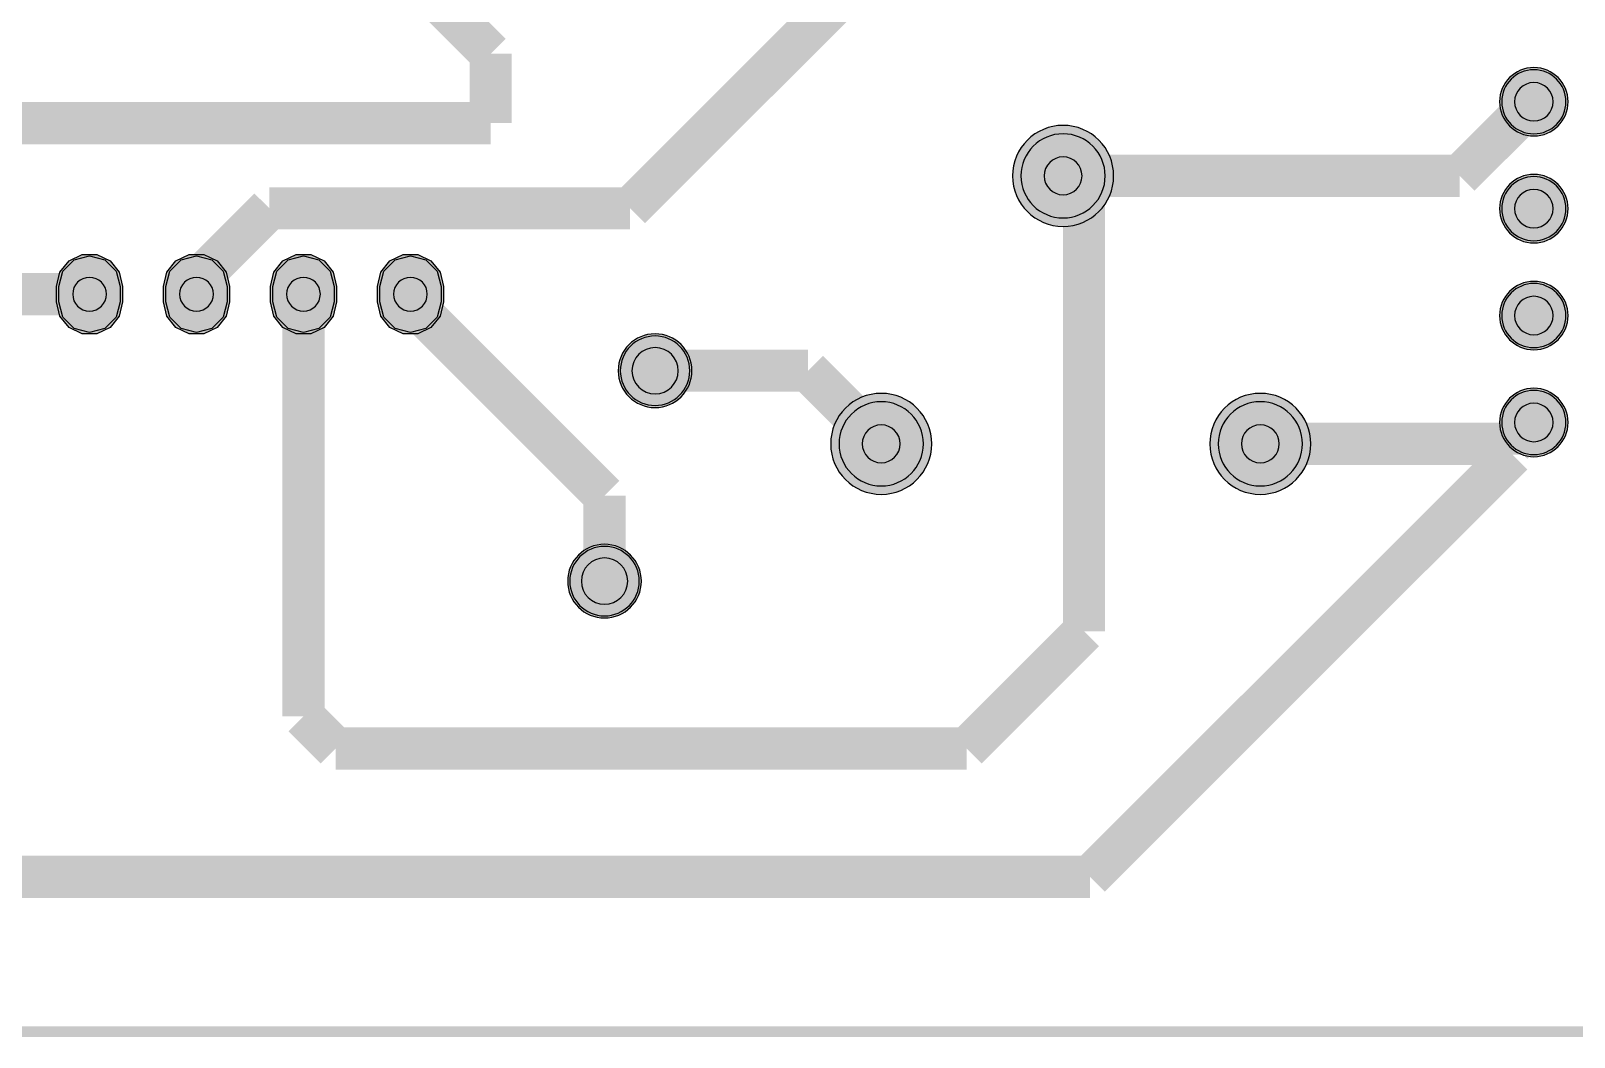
# Model space of a CAD drawing. Header units: millimetres. Extents: x -49.8 to 36.4, y -80.6 to -3.6.
# Drawn here: x -29.08 to 7.56, y -80.65 to -56.73 of the extents above; entities that cross this region are included whole.
import ezdxf

# ---------------------------------------------------------------- set-up
doc = ezdxf.new("R2010")
doc.units = ezdxf.units.MM
doc.header["$MEASUREMENT"] = 0
for name, color, linetype, true_color in [('Board-Outline-Layer', 7, 'Continuous', 0xff00ff), ('Bottom-Layer', 7, 'Continuous', 0x0000ff), ('Bottom-Paste-Mask-Layer', 7, 'Continuous', 0x800000), ('Bottom-Solder-Mask-Layer', 7, 'Continuous', 0xaa00ff), ('Hole-Layer', 7, 'Continuous', 0x222222), ('Multi-Layer', 7, 'Continuous', 0xc0c0c0), ('Top-Layer', 7, 'Continuous', 0xff0000), ('Top-Paste-Mask-Layer', 7, 'Continuous', 0x808080), ('Top-Solder-Mask-Layer', 7, 'Continuous', 0x800080)]:
    doc.layers.add(name, color=color, linetype=linetype, true_color=true_color)

msp = doc.modelspace()

# ---------------------------------------------------------------- hatches: boundary and pattern name
at = {"layer": 'Bottom-Layer'}
for points in [[(5.842, -58.42, 1), (7.366, -58.42, 1)], [(-5.572, -60.181, 1), (-3.572, -60.181, 1)], [(5.842, -60.96, 1), (7.366, -60.96, 1)], [(-28.416, -62.81), (-28.318, -62.445), (-28.051, -62.177), (-27.686, -62.08), (-27.321, -62.177), (-27.054, -62.445), (-26.956, -62.81), (-26.956, -63.175), (-27.054, -63.54), (-27.321, -63.807), (-27.686, -63.905), (-28.051, -63.807), (-28.318, -63.54), (-28.416, -63.175)], [(-25.876, -62.81), (-25.778, -62.445), (-25.511, -62.177), (-25.146, -62.08), (-24.781, -62.177), (-24.514, -62.445), (-24.416, -62.81), (-24.416, -63.175), (-24.514, -63.54), (-24.781, -63.807), (-25.146, -63.905), (-25.511, -63.807), (-25.778, -63.54), (-25.876, -63.175)], [(-23.336, -62.81), (-23.238, -62.445), (-22.971, -62.177), (-22.606, -62.08), (-22.241, -62.177), (-21.974, -62.445), (-21.876, -62.81), (-21.876, -63.175), (-21.974, -63.54), (-22.241, -63.807), (-22.606, -63.905), (-22.971, -63.807), (-23.238, -63.54), (-23.336, -63.175)], [(-20.796, -62.81), (-20.698, -62.445), (-20.431, -62.177), (-20.066, -62.08), (-19.701, -62.177), (-19.434, -62.445), (-19.336, -62.81), (-19.336, -63.175), (-19.434, -63.54), (-19.701, -63.807), (-20.066, -63.905), (-20.431, -63.807), (-20.698, -63.54), (-20.796, -63.175)], [(5.842, -63.5, 1), (7.366, -63.5, 1)], [(-15.084, -64.81, 1), (-13.434, -64.81, 1)], [(-9.89, -66.548, 1), (-7.89, -66.548, 1)], [(-0.89, -66.548, 1), (1.11, -66.548, 1)], [(5.842, -66.04, 1), (7.366, -66.04, 1)], [(-16.284, -69.81, 1), (-14.634, -69.81, 1)]]:
    msp.add_hatch(color=256, dxfattribs=at).paths.add_polyline_path(points)
at = {"layer": 'Bottom-Paste-Mask-Layer'}
for points in [[(5.842, -58.42, 1), (7.366, -58.42, 1)], [(-5.572, -60.181, 1), (-3.572, -60.181, 1)], [(5.842, -60.96, 1), (7.366, -60.96, 1)], [(-28.416, -62.81), (-28.318, -62.445), (-28.051, -62.177), (-27.686, -62.08), (-27.321, -62.177), (-27.054, -62.445), (-26.956, -62.81), (-26.956, -63.175), (-27.054, -63.54), (-27.321, -63.807), (-27.686, -63.905), (-28.051, -63.807), (-28.318, -63.54), (-28.416, -63.175)], [(-25.876, -62.81), (-25.778, -62.445), (-25.511, -62.177), (-25.146, -62.08), (-24.781, -62.177), (-24.514, -62.445), (-24.416, -62.81), (-24.416, -63.175), (-24.514, -63.54), (-24.781, -63.807), (-25.146, -63.905), (-25.511, -63.807), (-25.778, -63.54), (-25.876, -63.175)], [(-23.336, -62.81), (-23.238, -62.445), (-22.971, -62.177), (-22.606, -62.08), (-22.241, -62.177), (-21.974, -62.445), (-21.876, -62.81), (-21.876, -63.175), (-21.974, -63.54), (-22.241, -63.807), (-22.606, -63.905), (-22.971, -63.807), (-23.238, -63.54), (-23.336, -63.175)], [(-20.796, -62.81), (-20.698, -62.445), (-20.431, -62.177), (-20.066, -62.08), (-19.701, -62.177), (-19.434, -62.445), (-19.336, -62.81), (-19.336, -63.175), (-19.434, -63.54), (-19.701, -63.807), (-20.066, -63.905), (-20.431, -63.807), (-20.698, -63.54), (-20.796, -63.175)], [(5.842, -63.5, 1), (7.366, -63.5, 1)], [(-15.084, -64.81, 1), (-13.434, -64.81, 1)], [(-9.89, -66.548, 1), (-7.89, -66.548, 1)], [(-0.89, -66.548, 1), (1.11, -66.548, 1)], [(5.842, -66.04, 1), (7.366, -66.04, 1)], [(-16.284, -69.81, 1), (-14.634, -69.81, 1)]]:
    msp.add_hatch(color=256, dxfattribs=at).paths.add_polyline_path(points)
at = {"layer": 'Bottom-Solder-Mask-Layer'}
for points in [[(5.791, -58.42, 1), (7.417, -58.42, 1)], [(-5.772, -60.181, 1), (-3.372, -60.181, 1)], [(5.791, -60.96, 1), (7.417, -60.96, 1)], [(-28.467, -62.81), (-28.39, -62.471), (-28.173, -62.199), (-27.86, -62.048), (-27.512, -62.048), (-27.199, -62.199), (-26.983, -62.471), (-26.905, -62.81), (-26.905, -63.175), (-26.983, -63.513), (-27.199, -63.785), (-27.512, -63.936), (-27.86, -63.936), (-28.173, -63.785), (-28.39, -63.513), (-28.467, -63.175)], [(-25.927, -62.81), (-25.85, -62.471), (-25.633, -62.199), (-25.32, -62.048), (-24.972, -62.048), (-24.659, -62.199), (-24.443, -62.471), (-24.365, -62.81), (-24.365, -63.175), (-24.443, -63.513), (-24.659, -63.785), (-24.972, -63.936), (-25.32, -63.936), (-25.633, -63.785), (-25.85, -63.513), (-25.927, -63.175)], [(-23.387, -62.81), (-23.31, -62.471), (-23.093, -62.199), (-22.78, -62.048), (-22.432, -62.048), (-22.119, -62.199), (-21.903, -62.471), (-21.825, -62.81), (-21.825, -63.175), (-21.903, -63.513), (-22.119, -63.785), (-22.432, -63.936), (-22.78, -63.936), (-23.093, -63.785), (-23.31, -63.513), (-23.387, -63.175)], [(-20.847, -62.81), (-20.77, -62.471), (-20.553, -62.199), (-20.24, -62.048), (-19.892, -62.048), (-19.579, -62.199), (-19.363, -62.471), (-19.285, -62.81), (-19.285, -63.175), (-19.363, -63.513), (-19.579, -63.785), (-19.892, -63.936), (-20.24, -63.936), (-20.553, -63.785), (-20.77, -63.513), (-20.847, -63.175)], [(5.791, -63.5, 1), (7.417, -63.5, 1)], [(-15.134, -64.81, 1), (-13.384, -64.81, 1)], [(-10.09, -66.548, 1), (-7.69, -66.548, 1)], [(-1.09, -66.548, 1), (1.31, -66.548, 1)], [(5.791, -66.04, 1), (7.417, -66.04, 1)], [(-16.334, -69.81, 1), (-14.584, -69.81, 1)]]:
    msp.add_hatch(color=256, dxfattribs=at).paths.add_polyline_path(points)
at = {"layer": 'Hole-Layer'}
for points in [[(6.147, -58.42, 1), (7.061, -58.42, 1)], [(-5.022, -60.181, 1), (-4.122, -60.181, 1)], [(6.147, -60.96, 1), (7.061, -60.96, 1)], [(-28.086, -62.992, 1), (-27.286, -62.992, 1)], [(-25.546, -62.992, 1), (-24.746, -62.992, 1)], [(-23.006, -62.992, 1), (-22.206, -62.992, 1)], [(-20.466, -62.992, 1), (-19.666, -62.992, 1)], [(6.147, -63.5, 1), (7.061, -63.5, 1)], [(-14.809, -64.81, 1), (-13.709, -64.81, 1)], [(6.147, -66.04, 1), (7.061, -66.04, 1)], [(-9.34, -66.548, 1), (-8.44, -66.548, 1)], [(-0.34, -66.548, 1), (0.56, -66.548, 1)], [(-16.009, -69.81, 1), (-14.909, -69.81, 1)]]:
    msp.add_hatch(color=256, dxfattribs=at).paths.add_polyline_path(points)
at = {"layer": 'Multi-Layer'}
for points in [[(5.842, -58.42, 1), (7.366, -58.42, 1)], [(5.842, -58.42, 1), (7.366, -58.42, 1)], [(5.842, -58.42, 1), (7.366, -58.42, 1)], [(-5.572, -60.181, 1), (-3.572, -60.181, 1)], [(-5.572, -60.181, 1), (-3.572, -60.181, 1)], [(-5.572, -60.181, 1), (-3.572, -60.181, 1)], [(5.842, -60.96, 1), (7.366, -60.96, 1)], [(5.842, -60.96, 1), (7.366, -60.96, 1)], [(5.842, -60.96, 1), (7.366, -60.96, 1)], [(-28.416, -62.81), (-28.318, -62.445), (-28.051, -62.177), (-27.686, -62.08), (-27.321, -62.177), (-27.054, -62.445), (-26.956, -62.81), (-26.956, -63.175), (-27.054, -63.54), (-27.321, -63.807), (-27.686, -63.905), (-28.051, -63.807), (-28.318, -63.54), (-28.416, -63.175)], [(-28.416, -62.81), (-28.318, -62.445), (-28.051, -62.177), (-27.686, -62.08), (-27.321, -62.177), (-27.054, -62.445), (-26.956, -62.81), (-26.956, -63.175), (-27.054, -63.54), (-27.321, -63.807), (-27.686, -63.905), (-28.051, -63.807), (-28.318, -63.54), (-28.416, -63.175)], [(-28.416, -62.81), (-28.318, -62.445), (-28.051, -62.177), (-27.686, -62.08), (-27.321, -62.177), (-27.054, -62.445), (-26.956, -62.81), (-26.956, -63.175), (-27.054, -63.54), (-27.321, -63.807), (-27.686, -63.905), (-28.051, -63.807), (-28.318, -63.54), (-28.416, -63.175)], [(-25.876, -62.81), (-25.778, -62.445), (-25.511, -62.177), (-25.146, -62.08), (-24.781, -62.177), (-24.514, -62.445), (-24.416, -62.81), (-24.416, -63.175), (-24.514, -63.54), (-24.781, -63.807), (-25.146, -63.905), (-25.511, -63.807), (-25.778, -63.54), (-25.876, -63.175)], [(-25.876, -62.81), (-25.778, -62.445), (-25.511, -62.177), (-25.146, -62.08), (-24.781, -62.177), (-24.514, -62.445), (-24.416, -62.81), (-24.416, -63.175), (-24.514, -63.54), (-24.781, -63.807), (-25.146, -63.905), (-25.511, -63.807), (-25.778, -63.54), (-25.876, -63.175)], [(-25.876, -62.81), (-25.778, -62.445), (-25.511, -62.177), (-25.146, -62.08), (-24.781, -62.177), (-24.514, -62.445), (-24.416, -62.81), (-24.416, -63.175), (-24.514, -63.54), (-24.781, -63.807), (-25.146, -63.905), (-25.511, -63.807), (-25.778, -63.54), (-25.876, -63.175)], [(-23.336, -62.81), (-23.238, -62.445), (-22.971, -62.177), (-22.606, -62.08), (-22.241, -62.177), (-21.974, -62.445), (-21.876, -62.81), (-21.876, -63.175), (-21.974, -63.54), (-22.241, -63.807), (-22.606, -63.905), (-22.971, -63.807), (-23.238, -63.54), (-23.336, -63.175)], [(-23.336, -62.81), (-23.238, -62.445), (-22.971, -62.177), (-22.606, -62.08), (-22.241, -62.177), (-21.974, -62.445), (-21.876, -62.81), (-21.876, -63.175), (-21.974, -63.54), (-22.241, -63.807), (-22.606, -63.905), (-22.971, -63.807), (-23.238, -63.54), (-23.336, -63.175)], [(-23.336, -62.81), (-23.238, -62.445), (-22.971, -62.177), (-22.606, -62.08), (-22.241, -62.177), (-21.974, -62.445), (-21.876, -62.81), (-21.876, -63.175), (-21.974, -63.54), (-22.241, -63.807), (-22.606, -63.905), (-22.971, -63.807), (-23.238, -63.54), (-23.336, -63.175)], [(-20.796, -62.81), (-20.698, -62.445), (-20.431, -62.177), (-20.066, -62.08), (-19.701, -62.177), (-19.434, -62.445), (-19.336, -62.81), (-19.336, -63.175), (-19.434, -63.54), (-19.701, -63.807), (-20.066, -63.905), (-20.431, -63.807), (-20.698, -63.54), (-20.796, -63.175)], [(-20.796, -62.81), (-20.698, -62.445), (-20.431, -62.177), (-20.066, -62.08), (-19.701, -62.177), (-19.434, -62.445), (-19.336, -62.81), (-19.336, -63.175), (-19.434, -63.54), (-19.701, -63.807), (-20.066, -63.905), (-20.431, -63.807), (-20.698, -63.54), (-20.796, -63.175)], [(-20.796, -62.81), (-20.698, -62.445), (-20.431, -62.177), (-20.066, -62.08), (-19.701, -62.177), (-19.434, -62.445), (-19.336, -62.81), (-19.336, -63.175), (-19.434, -63.54), (-19.701, -63.807), (-20.066, -63.905), (-20.431, -63.807), (-20.698, -63.54), (-20.796, -63.175)], [(5.842, -63.5, 1), (7.366, -63.5, 1)], [(5.842, -63.5, 1), (7.366, -63.5, 1)], [(5.842, -63.5, 1), (7.366, -63.5, 1)], [(-15.084, -64.81, 1), (-13.434, -64.81, 1)], [(-15.084, -64.81, 1), (-13.434, -64.81, 1)], [(-15.084, -64.81, 1), (-13.434, -64.81, 1)], [(-9.89, -66.548, 1), (-7.89, -66.548, 1)], [(-9.89, -66.548, 1), (-7.89, -66.548, 1)], [(-9.89, -66.548, 1), (-7.89, -66.548, 1)], [(-0.89, -66.548, 1), (1.11, -66.548, 1)], [(-0.89, -66.548, 1), (1.11, -66.548, 1)], [(-0.89, -66.548, 1), (1.11, -66.548, 1)], [(5.842, -66.04, 1), (7.366, -66.04, 1)], [(5.842, -66.04, 1), (7.366, -66.04, 1)], [(5.842, -66.04, 1), (7.366, -66.04, 1)], [(-16.284, -69.81, 1), (-14.634, -69.81, 1)], [(-16.284, -69.81, 1), (-14.634, -69.81, 1)], [(-16.284, -69.81, 1), (-14.634, -69.81, 1)]]:
    msp.add_hatch(color=256, dxfattribs=at).paths.add_polyline_path(points)
at = {"layer": 'Top-Layer'}
for points in [[(5.842, -58.42, 1), (7.366, -58.42, 1)], [(-5.572, -60.181, 1), (-3.572, -60.181, 1)], [(5.842, -60.96, 1), (7.366, -60.96, 1)], [(-28.416, -62.81), (-28.318, -62.445), (-28.051, -62.177), (-27.686, -62.08), (-27.321, -62.177), (-27.054, -62.445), (-26.956, -62.81), (-26.956, -63.175), (-27.054, -63.54), (-27.321, -63.807), (-27.686, -63.905), (-28.051, -63.807), (-28.318, -63.54), (-28.416, -63.175)], [(-25.876, -62.81), (-25.778, -62.445), (-25.511, -62.177), (-25.146, -62.08), (-24.781, -62.177), (-24.514, -62.445), (-24.416, -62.81), (-24.416, -63.175), (-24.514, -63.54), (-24.781, -63.807), (-25.146, -63.905), (-25.511, -63.807), (-25.778, -63.54), (-25.876, -63.175)], [(-23.336, -62.81), (-23.238, -62.445), (-22.971, -62.177), (-22.606, -62.08), (-22.241, -62.177), (-21.974, -62.445), (-21.876, -62.81), (-21.876, -63.175), (-21.974, -63.54), (-22.241, -63.807), (-22.606, -63.905), (-22.971, -63.807), (-23.238, -63.54), (-23.336, -63.175)], [(-20.796, -62.81), (-20.698, -62.445), (-20.431, -62.177), (-20.066, -62.08), (-19.701, -62.177), (-19.434, -62.445), (-19.336, -62.81), (-19.336, -63.175), (-19.434, -63.54), (-19.701, -63.807), (-20.066, -63.905), (-20.431, -63.807), (-20.698, -63.54), (-20.796, -63.175)], [(5.842, -63.5, 1), (7.366, -63.5, 1)], [(-15.084, -64.81, 1), (-13.434, -64.81, 1)], [(-9.89, -66.548, 1), (-7.89, -66.548, 1)], [(-0.89, -66.548, 1), (1.11, -66.548, 1)], [(5.842, -66.04, 1), (7.366, -66.04, 1)], [(-16.284, -69.81, 1), (-14.634, -69.81, 1)]]:
    msp.add_hatch(color=256, dxfattribs=at).paths.add_polyline_path(points)
at = {"layer": 'Top-Paste-Mask-Layer'}
for points in [[(5.842, -58.42, 1), (7.366, -58.42, 1)], [(-5.572, -60.181, 1), (-3.572, -60.181, 1)], [(5.842, -60.96, 1), (7.366, -60.96, 1)], [(-28.416, -62.81), (-28.318, -62.445), (-28.051, -62.177), (-27.686, -62.08), (-27.321, -62.177), (-27.054, -62.445), (-26.956, -62.81), (-26.956, -63.175), (-27.054, -63.54), (-27.321, -63.807), (-27.686, -63.905), (-28.051, -63.807), (-28.318, -63.54), (-28.416, -63.175)], [(-25.876, -62.81), (-25.778, -62.445), (-25.511, -62.177), (-25.146, -62.08), (-24.781, -62.177), (-24.514, -62.445), (-24.416, -62.81), (-24.416, -63.175), (-24.514, -63.54), (-24.781, -63.807), (-25.146, -63.905), (-25.511, -63.807), (-25.778, -63.54), (-25.876, -63.175)], [(-23.336, -62.81), (-23.238, -62.445), (-22.971, -62.177), (-22.606, -62.08), (-22.241, -62.177), (-21.974, -62.445), (-21.876, -62.81), (-21.876, -63.175), (-21.974, -63.54), (-22.241, -63.807), (-22.606, -63.905), (-22.971, -63.807), (-23.238, -63.54), (-23.336, -63.175)], [(-20.796, -62.81), (-20.698, -62.445), (-20.431, -62.177), (-20.066, -62.08), (-19.701, -62.177), (-19.434, -62.445), (-19.336, -62.81), (-19.336, -63.175), (-19.434, -63.54), (-19.701, -63.807), (-20.066, -63.905), (-20.431, -63.807), (-20.698, -63.54), (-20.796, -63.175)], [(5.842, -63.5, 1), (7.366, -63.5, 1)], [(-15.084, -64.81, 1), (-13.434, -64.81, 1)], [(-9.89, -66.548, 1), (-7.89, -66.548, 1)], [(-0.89, -66.548, 1), (1.11, -66.548, 1)], [(5.842, -66.04, 1), (7.366, -66.04, 1)], [(-16.284, -69.81, 1), (-14.634, -69.81, 1)]]:
    msp.add_hatch(color=256, dxfattribs=at).paths.add_polyline_path(points)
at = {"layer": 'Top-Solder-Mask-Layer'}
for points in [[(5.791, -58.42, 1), (7.417, -58.42, 1)], [(-5.772, -60.181, 1), (-3.372, -60.181, 1)], [(5.791, -60.96, 1), (7.417, -60.96, 1)], [(-28.467, -62.81), (-28.39, -62.471), (-28.173, -62.199), (-27.86, -62.048), (-27.512, -62.048), (-27.199, -62.199), (-26.983, -62.471), (-26.905, -62.81), (-26.905, -63.175), (-26.983, -63.513), (-27.199, -63.785), (-27.512, -63.936), (-27.86, -63.936), (-28.173, -63.785), (-28.39, -63.513), (-28.467, -63.175)], [(-25.927, -62.81), (-25.85, -62.471), (-25.633, -62.199), (-25.32, -62.048), (-24.972, -62.048), (-24.659, -62.199), (-24.443, -62.471), (-24.365, -62.81), (-24.365, -63.175), (-24.443, -63.513), (-24.659, -63.785), (-24.972, -63.936), (-25.32, -63.936), (-25.633, -63.785), (-25.85, -63.513), (-25.927, -63.175)], [(-23.387, -62.81), (-23.31, -62.471), (-23.093, -62.199), (-22.78, -62.048), (-22.432, -62.048), (-22.119, -62.199), (-21.903, -62.471), (-21.825, -62.81), (-21.825, -63.175), (-21.903, -63.513), (-22.119, -63.785), (-22.432, -63.936), (-22.78, -63.936), (-23.093, -63.785), (-23.31, -63.513), (-23.387, -63.175)], [(-20.847, -62.81), (-20.77, -62.471), (-20.553, -62.199), (-20.24, -62.048), (-19.892, -62.048), (-19.579, -62.199), (-19.363, -62.471), (-19.285, -62.81), (-19.285, -63.175), (-19.363, -63.513), (-19.579, -63.785), (-19.892, -63.936), (-20.24, -63.936), (-20.553, -63.785), (-20.77, -63.513), (-20.847, -63.175)], [(5.791, -63.5, 1), (7.417, -63.5, 1)], [(-15.134, -64.81, 1), (-13.384, -64.81, 1)], [(-10.09, -66.548, 1), (-7.69, -66.548, 1)], [(-1.09, -66.548, 1), (1.31, -66.548, 1)], [(5.791, -66.04, 1), (7.417, -66.04, 1)], [(-16.334, -69.81, 1), (-14.584, -69.81, 1)]]:
    msp.add_hatch(color=256, dxfattribs=at).paths.add_polyline_path(points)

# ---------------------------------------------------------------- linework, layer by layer
at = {"layer": 'Board-Outline-Layer', "const_width": 0.254}
msp.add_lwpolyline([(-49.657, -80.518), (-49.657, -3.683), (36.322, -3.683), (36.322, -80.518)], close=True, dxfattribs=at)
at = {"layer": 'Bottom-Layer', "const_width": 1}
for points in [[(-14.852, -60.953), (-5.08, -51.181)], [(-18.161, -57.277), (-20.066, -55.372)], [(-18.161, -58.928), (-18.161, -57.277)], [(4.843, -60.181), (6.604, -58.42)], [(-30.988, -58.928), (-18.161, -58.928)], [(-4.074, -60.679), (-4.572, -60.181)], [(-4.572, -60.181), (4.843, -60.181)], [(-25.146, -62.683), (-23.416, -60.953)], [(-23.416, -60.953), (-14.852, -60.953)], [(-4.074, -71.003), (-4.074, -60.679)], [(-25.146, -62.992), (-25.146, -62.683)], [(-36.686, -62.992), (-27.686, -62.992)], [(-22.606, -62.992), (-22.606, -73.025)], [(-20.066, -62.992), (-20.066, -63.175)], [(-20.066, -63.175), (-15.459, -67.782)], [(-14.259, -64.81), (-10.628, -64.81)], [(-10.628, -64.81), (-8.89, -66.548)], [(6.096, -66.548), (6.604, -66.04)], [(-3.937, -76.835), (6.096, -66.802)], [(0.11, -66.548), (6.096, -66.548)], [(6.096, -66.802), (6.096, -66.548)], [(-15.459, -67.782), (-15.459, -69.81)], [(-6.858, -73.787), (-4.074, -71.003)], [(-22.606, -73.025), (-21.844, -73.787)], [(-21.844, -73.787), (-6.858, -73.787)], [(-42.834, -76.835), (-3.937, -76.835)]]:
    msp.add_lwpolyline(points, dxfattribs=at)
at = {"layer": 'Bottom-Layer'}
for points in [[(5.842, -58.42, 1), (7.366, -58.42, 1)], [(-5.572, -60.181, 1), (-3.572, -60.181, 1)], [(5.842, -60.96, 1), (7.366, -60.96, 1)], [(5.842, -63.5, 1), (7.366, -63.5, 1)], [(5.842, -66.04, 1), (7.366, -66.04, 1)]]:
    msp.add_lwpolyline(points, format="xyb", close=True, dxfattribs=at)
for points in [[(-28.416, -62.81), (-28.318, -62.445), (-28.051, -62.177), (-27.686, -62.08), (-27.321, -62.177), (-27.054, -62.445), (-26.956, -62.81), (-26.956, -63.175), (-27.054, -63.54), (-27.321, -63.807), (-27.686, -63.905), (-28.051, -63.807), (-28.318, -63.54), (-28.416, -63.175)], [(-25.876, -62.81), (-25.778, -62.445), (-25.511, -62.177), (-25.146, -62.08), (-24.781, -62.177), (-24.514, -62.445), (-24.416, -62.81), (-24.416, -63.175), (-24.514, -63.54), (-24.781, -63.807), (-25.146, -63.905), (-25.511, -63.807), (-25.778, -63.54), (-25.876, -63.175)], [(-23.336, -62.81), (-23.238, -62.445), (-22.971, -62.177), (-22.606, -62.08), (-22.241, -62.177), (-21.974, -62.445), (-21.876, -62.81), (-21.876, -63.175), (-21.974, -63.54), (-22.241, -63.807), (-22.606, -63.905), (-22.971, -63.807), (-23.238, -63.54), (-23.336, -63.175)], [(-20.796, -62.81), (-20.698, -62.445), (-20.431, -62.177), (-20.066, -62.08), (-19.701, -62.177), (-19.434, -62.445), (-19.336, -62.81), (-19.336, -63.175), (-19.434, -63.54), (-19.701, -63.807), (-20.066, -63.905), (-20.431, -63.807), (-20.698, -63.54), (-20.796, -63.175)]]:
    msp.add_lwpolyline(points, close=True, dxfattribs=at)
for points in [[(-15.084, -64.81, 1), (-13.434, -64.81), (-13.434, -64.81, 1), (-15.084, -64.81)], [(-9.89, -66.548, 1), (-7.89, -66.548), (-7.89, -66.548, 1), (-9.89, -66.548)], [(-0.89, -66.548, 1), (1.11, -66.548), (1.11, -66.548, 1), (-0.89, -66.548)], [(-16.284, -69.81, 1), (-14.634, -69.81), (-14.634, -69.81, 1), (-16.284, -69.81)]]:
    msp.add_lwpolyline(points, format="xyb", dxfattribs=at)
at = {"layer": 'Bottom-Paste-Mask-Layer'}
for points in [[(5.842, -58.42, 1), (7.366, -58.42, 1)], [(-5.572, -60.181, 1), (-3.572, -60.181, 1)], [(5.842, -60.96, 1), (7.366, -60.96, 1)], [(5.842, -63.5, 1), (7.366, -63.5, 1)], [(5.842, -66.04, 1), (7.366, -66.04, 1)]]:
    msp.add_lwpolyline(points, format="xyb", close=True, dxfattribs=at)
for points in [[(-28.416, -62.81), (-28.318, -62.445), (-28.051, -62.177), (-27.686, -62.08), (-27.321, -62.177), (-27.054, -62.445), (-26.956, -62.81), (-26.956, -63.175), (-27.054, -63.54), (-27.321, -63.807), (-27.686, -63.905), (-28.051, -63.807), (-28.318, -63.54), (-28.416, -63.175)], [(-25.876, -62.81), (-25.778, -62.445), (-25.511, -62.177), (-25.146, -62.08), (-24.781, -62.177), (-24.514, -62.445), (-24.416, -62.81), (-24.416, -63.175), (-24.514, -63.54), (-24.781, -63.807), (-25.146, -63.905), (-25.511, -63.807), (-25.778, -63.54), (-25.876, -63.175)], [(-23.336, -62.81), (-23.238, -62.445), (-22.971, -62.177), (-22.606, -62.08), (-22.241, -62.177), (-21.974, -62.445), (-21.876, -62.81), (-21.876, -63.175), (-21.974, -63.54), (-22.241, -63.807), (-22.606, -63.905), (-22.971, -63.807), (-23.238, -63.54), (-23.336, -63.175)], [(-20.796, -62.81), (-20.698, -62.445), (-20.431, -62.177), (-20.066, -62.08), (-19.701, -62.177), (-19.434, -62.445), (-19.336, -62.81), (-19.336, -63.175), (-19.434, -63.54), (-19.701, -63.807), (-20.066, -63.905), (-20.431, -63.807), (-20.698, -63.54), (-20.796, -63.175)]]:
    msp.add_lwpolyline(points, close=True, dxfattribs=at)
for points in [[(-15.084, -64.81, 1), (-13.434, -64.81), (-13.434, -64.81, 1), (-15.084, -64.81)], [(-9.89, -66.548, 1), (-7.89, -66.548), (-7.89, -66.548, 1), (-9.89, -66.548)], [(-0.89, -66.548, 1), (1.11, -66.548), (1.11, -66.548, 1), (-0.89, -66.548)], [(-16.284, -69.81, 1), (-14.634, -69.81), (-14.634, -69.81, 1), (-16.284, -69.81)]]:
    msp.add_lwpolyline(points, format="xyb", dxfattribs=at)
at = {"layer": 'Bottom-Solder-Mask-Layer'}
for points in [[(5.791, -58.42, 1), (7.417, -58.42), (7.417, -58.42, 1), (5.791, -58.42)], [(-5.772, -60.181, 1), (-3.372, -60.181), (-3.372, -60.181, 1), (-5.772, -60.181)], [(5.791, -60.96, 1), (7.417, -60.96), (7.417, -60.96, 1), (5.791, -60.96)], [(5.791, -63.5, 1), (7.417, -63.5), (7.417, -63.5, 1), (5.791, -63.5)], [(-15.134, -64.81, 1), (-13.384, -64.81), (-13.384, -64.81, 1), (-15.134, -64.81)], [(5.791, -66.04, 1), (7.417, -66.04), (7.417, -66.04, 1), (5.791, -66.04)], [(-16.334, -69.81, 1), (-14.584, -69.81), (-14.584, -69.81, 1), (-16.334, -69.81)]]:
    msp.add_lwpolyline(points, format="xyb", dxfattribs=at)
for points in [[(-28.467, -62.81), (-28.39, -62.471), (-28.173, -62.199), (-27.86, -62.048), (-27.512, -62.048), (-27.199, -62.199), (-26.983, -62.471), (-26.905, -62.81), (-26.905, -63.175), (-26.983, -63.513), (-27.199, -63.785), (-27.512, -63.936), (-27.86, -63.936), (-28.173, -63.785), (-28.39, -63.513), (-28.467, -63.175)], [(-25.927, -62.81), (-25.85, -62.471), (-25.633, -62.199), (-25.32, -62.048), (-24.972, -62.048), (-24.659, -62.199), (-24.443, -62.471), (-24.365, -62.81), (-24.365, -63.175), (-24.443, -63.513), (-24.659, -63.785), (-24.972, -63.936), (-25.32, -63.936), (-25.633, -63.785), (-25.85, -63.513), (-25.927, -63.175)], [(-23.387, -62.81), (-23.31, -62.471), (-23.093, -62.199), (-22.78, -62.048), (-22.432, -62.048), (-22.119, -62.199), (-21.903, -62.471), (-21.825, -62.81), (-21.825, -63.175), (-21.903, -63.513), (-22.119, -63.785), (-22.432, -63.936), (-22.78, -63.936), (-23.093, -63.785), (-23.31, -63.513), (-23.387, -63.175)], [(-20.847, -62.81), (-20.77, -62.471), (-20.553, -62.199), (-20.24, -62.048), (-19.892, -62.048), (-19.579, -62.199), (-19.363, -62.471), (-19.285, -62.81), (-19.285, -63.175), (-19.363, -63.513), (-19.579, -63.785), (-19.892, -63.936), (-20.24, -63.936), (-20.553, -63.785), (-20.77, -63.513), (-20.847, -63.175)]]:
    msp.add_lwpolyline(points, close=True, dxfattribs=at)
for points in [[(-10.09, -66.548, 1), (-7.69, -66.548, 1)], [(-1.09, -66.548, 1), (1.31, -66.548, 1)]]:
    msp.add_lwpolyline(points, format="xyb", close=True, dxfattribs=at)
at = {"layer": 'Hole-Layer'}
for points in [[(6.147, -58.42, 1), (7.061, -58.42, 1)], [(6.147, -60.96, 1), (7.061, -60.96, 1)], [(6.147, -63.5, 1), (7.061, -63.5, 1)], [(6.147, -66.04, 1), (7.061, -66.04, 1)], [(-9.34, -66.548, 1), (-8.44, -66.548, 1)], [(-0.34, -66.548, 1), (0.56, -66.548, 1)]]:
    msp.add_lwpolyline(points, format="xyb", close=True, dxfattribs=at)
for points in [[(-5.022, -60.181, 1), (-4.122, -60.181), (-4.122, -60.181, 1), (-5.022, -60.181)], [(-28.086, -62.992, 1), (-27.286, -62.992), (-27.286, -62.992, 1), (-28.086, -62.992)], [(-25.546, -62.992, 1), (-24.746, -62.992), (-24.746, -62.992, 1), (-25.546, -62.992)], [(-23.006, -62.992, 1), (-22.206, -62.992), (-22.206, -62.992, 1), (-23.006, -62.992)], [(-20.466, -62.992, 1), (-19.666, -62.992), (-19.666, -62.992, 1), (-20.466, -62.992)], [(-14.809, -64.81, 1), (-13.709, -64.81), (-13.709, -64.81, 1), (-14.809, -64.81)], [(-16.009, -69.81, 1), (-14.909, -69.81), (-14.909, -69.81, 1), (-16.009, -69.81)]]:
    msp.add_lwpolyline(points, format="xyb", dxfattribs=at)
at = {"layer": 'Multi-Layer'}
for points in [[(5.842, -58.42, 1), (7.366, -58.42, 1)], [(5.842, -58.42, 1), (7.366, -58.42, 1)], [(5.842, -58.42, 1), (7.366, -58.42, 1)], [(-5.572, -60.181, 1), (-3.572, -60.181, 1)], [(-5.572, -60.181, 1), (-3.572, -60.181, 1)], [(-5.572, -60.181, 1), (-3.572, -60.181, 1)], [(5.842, -60.96, 1), (7.366, -60.96, 1)], [(5.842, -60.96, 1), (7.366, -60.96, 1)], [(5.842, -60.96, 1), (7.366, -60.96, 1)], [(5.842, -63.5, 1), (7.366, -63.5, 1)], [(5.842, -63.5, 1), (7.366, -63.5, 1)], [(5.842, -63.5, 1), (7.366, -63.5, 1)], [(5.842, -66.04, 1), (7.366, -66.04, 1)], [(5.842, -66.04, 1), (7.366, -66.04, 1)], [(5.842, -66.04, 1), (7.366, -66.04, 1)]]:
    msp.add_lwpolyline(points, format="xyb", close=True, dxfattribs=at)
for points in [[(-28.416, -62.81), (-28.318, -62.445), (-28.051, -62.177), (-27.686, -62.08), (-27.321, -62.177), (-27.054, -62.445), (-26.956, -62.81), (-26.956, -63.175), (-27.054, -63.54), (-27.321, -63.807), (-27.686, -63.905), (-28.051, -63.807), (-28.318, -63.54), (-28.416, -63.175)], [(-28.416, -62.81), (-28.318, -62.445), (-28.051, -62.177), (-27.686, -62.08), (-27.321, -62.177), (-27.054, -62.445), (-26.956, -62.81), (-26.956, -63.175), (-27.054, -63.54), (-27.321, -63.807), (-27.686, -63.905), (-28.051, -63.807), (-28.318, -63.54), (-28.416, -63.175)], [(-28.416, -62.81), (-28.318, -62.445), (-28.051, -62.177), (-27.686, -62.08), (-27.321, -62.177), (-27.054, -62.445), (-26.956, -62.81), (-26.956, -63.175), (-27.054, -63.54), (-27.321, -63.807), (-27.686, -63.905), (-28.051, -63.807), (-28.318, -63.54), (-28.416, -63.175)], [(-25.876, -62.81), (-25.778, -62.445), (-25.511, -62.177), (-25.146, -62.08), (-24.781, -62.177), (-24.514, -62.445), (-24.416, -62.81), (-24.416, -63.175), (-24.514, -63.54), (-24.781, -63.807), (-25.146, -63.905), (-25.511, -63.807), (-25.778, -63.54), (-25.876, -63.175)], [(-25.876, -62.81), (-25.778, -62.445), (-25.511, -62.177), (-25.146, -62.08), (-24.781, -62.177), (-24.514, -62.445), (-24.416, -62.81), (-24.416, -63.175), (-24.514, -63.54), (-24.781, -63.807), (-25.146, -63.905), (-25.511, -63.807), (-25.778, -63.54), (-25.876, -63.175)], [(-25.876, -62.81), (-25.778, -62.445), (-25.511, -62.177), (-25.146, -62.08), (-24.781, -62.177), (-24.514, -62.445), (-24.416, -62.81), (-24.416, -63.175), (-24.514, -63.54), (-24.781, -63.807), (-25.146, -63.905), (-25.511, -63.807), (-25.778, -63.54), (-25.876, -63.175)], [(-23.336, -62.81), (-23.238, -62.445), (-22.971, -62.177), (-22.606, -62.08), (-22.241, -62.177), (-21.974, -62.445), (-21.876, -62.81), (-21.876, -63.175), (-21.974, -63.54), (-22.241, -63.807), (-22.606, -63.905), (-22.971, -63.807), (-23.238, -63.54), (-23.336, -63.175)], [(-23.336, -62.81), (-23.238, -62.445), (-22.971, -62.177), (-22.606, -62.08), (-22.241, -62.177), (-21.974, -62.445), (-21.876, -62.81), (-21.876, -63.175), (-21.974, -63.54), (-22.241, -63.807), (-22.606, -63.905), (-22.971, -63.807), (-23.238, -63.54), (-23.336, -63.175)], [(-23.336, -62.81), (-23.238, -62.445), (-22.971, -62.177), (-22.606, -62.08), (-22.241, -62.177), (-21.974, -62.445), (-21.876, -62.81), (-21.876, -63.175), (-21.974, -63.54), (-22.241, -63.807), (-22.606, -63.905), (-22.971, -63.807), (-23.238, -63.54), (-23.336, -63.175)], [(-20.796, -62.81), (-20.698, -62.445), (-20.431, -62.177), (-20.066, -62.08), (-19.701, -62.177), (-19.434, -62.445), (-19.336, -62.81), (-19.336, -63.175), (-19.434, -63.54), (-19.701, -63.807), (-20.066, -63.905), (-20.431, -63.807), (-20.698, -63.54), (-20.796, -63.175)], [(-20.796, -62.81), (-20.698, -62.445), (-20.431, -62.177), (-20.066, -62.08), (-19.701, -62.177), (-19.434, -62.445), (-19.336, -62.81), (-19.336, -63.175), (-19.434, -63.54), (-19.701, -63.807), (-20.066, -63.905), (-20.431, -63.807), (-20.698, -63.54), (-20.796, -63.175)], [(-20.796, -62.81), (-20.698, -62.445), (-20.431, -62.177), (-20.066, -62.08), (-19.701, -62.177), (-19.434, -62.445), (-19.336, -62.81), (-19.336, -63.175), (-19.434, -63.54), (-19.701, -63.807), (-20.066, -63.905), (-20.431, -63.807), (-20.698, -63.54), (-20.796, -63.175)]]:
    msp.add_lwpolyline(points, close=True, dxfattribs=at)
for points in [[(-15.084, -64.81, 1), (-13.434, -64.81), (-13.434, -64.81, 1), (-15.084, -64.81)], [(-15.084, -64.81, 1), (-13.434, -64.81), (-13.434, -64.81, 1), (-15.084, -64.81)], [(-15.084, -64.81, 1), (-13.434, -64.81), (-13.434, -64.81, 1), (-15.084, -64.81)], [(-9.89, -66.548, 1), (-7.89, -66.548), (-7.89, -66.548, 1), (-9.89, -66.548)], [(-9.89, -66.548, 1), (-7.89, -66.548), (-7.89, -66.548, 1), (-9.89, -66.548)], [(-9.89, -66.548, 1), (-7.89, -66.548), (-7.89, -66.548, 1), (-9.89, -66.548)], [(-0.89, -66.548, 1), (1.11, -66.548), (1.11, -66.548, 1), (-0.89, -66.548)], [(-0.89, -66.548, 1), (1.11, -66.548), (1.11, -66.548, 1), (-0.89, -66.548)], [(-0.89, -66.548, 1), (1.11, -66.548), (1.11, -66.548, 1), (-0.89, -66.548)], [(-16.284, -69.81, 1), (-14.634, -69.81), (-14.634, -69.81, 1), (-16.284, -69.81)], [(-16.284, -69.81, 1), (-14.634, -69.81), (-14.634, -69.81, 1), (-16.284, -69.81)], [(-16.284, -69.81, 1), (-14.634, -69.81), (-14.634, -69.81, 1), (-16.284, -69.81)]]:
    msp.add_lwpolyline(points, format="xyb", dxfattribs=at)
at = {"layer": 'Top-Layer'}
for points in [[(5.842, -58.42, 1), (7.366, -58.42, 1)], [(-5.572, -60.181, 1), (-3.572, -60.181, 1)], [(5.842, -60.96, 1), (7.366, -60.96, 1)], [(5.842, -63.5, 1), (7.366, -63.5, 1)], [(5.842, -66.04, 1), (7.366, -66.04, 1)]]:
    msp.add_lwpolyline(points, format="xyb", close=True, dxfattribs=at)
for points in [[(-28.416, -62.81), (-28.318, -62.445), (-28.051, -62.177), (-27.686, -62.08), (-27.321, -62.177), (-27.054, -62.445), (-26.956, -62.81), (-26.956, -63.175), (-27.054, -63.54), (-27.321, -63.807), (-27.686, -63.905), (-28.051, -63.807), (-28.318, -63.54), (-28.416, -63.175)], [(-25.876, -62.81), (-25.778, -62.445), (-25.511, -62.177), (-25.146, -62.08), (-24.781, -62.177), (-24.514, -62.445), (-24.416, -62.81), (-24.416, -63.175), (-24.514, -63.54), (-24.781, -63.807), (-25.146, -63.905), (-25.511, -63.807), (-25.778, -63.54), (-25.876, -63.175)], [(-23.336, -62.81), (-23.238, -62.445), (-22.971, -62.177), (-22.606, -62.08), (-22.241, -62.177), (-21.974, -62.445), (-21.876, -62.81), (-21.876, -63.175), (-21.974, -63.54), (-22.241, -63.807), (-22.606, -63.905), (-22.971, -63.807), (-23.238, -63.54), (-23.336, -63.175)], [(-20.796, -62.81), (-20.698, -62.445), (-20.431, -62.177), (-20.066, -62.08), (-19.701, -62.177), (-19.434, -62.445), (-19.336, -62.81), (-19.336, -63.175), (-19.434, -63.54), (-19.701, -63.807), (-20.066, -63.905), (-20.431, -63.807), (-20.698, -63.54), (-20.796, -63.175)]]:
    msp.add_lwpolyline(points, close=True, dxfattribs=at)
for points in [[(-15.084, -64.81, 1), (-13.434, -64.81), (-13.434, -64.81, 1), (-15.084, -64.81)], [(-9.89, -66.548, 1), (-7.89, -66.548), (-7.89, -66.548, 1), (-9.89, -66.548)], [(-0.89, -66.548, 1), (1.11, -66.548), (1.11, -66.548, 1), (-0.89, -66.548)], [(-16.284, -69.81, 1), (-14.634, -69.81), (-14.634, -69.81, 1), (-16.284, -69.81)]]:
    msp.add_lwpolyline(points, format="xyb", dxfattribs=at)
at = {"layer": 'Top-Paste-Mask-Layer'}
for points in [[(5.842, -58.42, 1), (7.366, -58.42, 1)], [(-5.572, -60.181, 1), (-3.572, -60.181, 1)], [(5.842, -60.96, 1), (7.366, -60.96, 1)], [(5.842, -63.5, 1), (7.366, -63.5, 1)], [(5.842, -66.04, 1), (7.366, -66.04, 1)]]:
    msp.add_lwpolyline(points, format="xyb", close=True, dxfattribs=at)
for points in [[(-28.416, -62.81), (-28.318, -62.445), (-28.051, -62.177), (-27.686, -62.08), (-27.321, -62.177), (-27.054, -62.445), (-26.956, -62.81), (-26.956, -63.175), (-27.054, -63.54), (-27.321, -63.807), (-27.686, -63.905), (-28.051, -63.807), (-28.318, -63.54), (-28.416, -63.175)], [(-25.876, -62.81), (-25.778, -62.445), (-25.511, -62.177), (-25.146, -62.08), (-24.781, -62.177), (-24.514, -62.445), (-24.416, -62.81), (-24.416, -63.175), (-24.514, -63.54), (-24.781, -63.807), (-25.146, -63.905), (-25.511, -63.807), (-25.778, -63.54), (-25.876, -63.175)], [(-23.336, -62.81), (-23.238, -62.445), (-22.971, -62.177), (-22.606, -62.08), (-22.241, -62.177), (-21.974, -62.445), (-21.876, -62.81), (-21.876, -63.175), (-21.974, -63.54), (-22.241, -63.807), (-22.606, -63.905), (-22.971, -63.807), (-23.238, -63.54), (-23.336, -63.175)], [(-20.796, -62.81), (-20.698, -62.445), (-20.431, -62.177), (-20.066, -62.08), (-19.701, -62.177), (-19.434, -62.445), (-19.336, -62.81), (-19.336, -63.175), (-19.434, -63.54), (-19.701, -63.807), (-20.066, -63.905), (-20.431, -63.807), (-20.698, -63.54), (-20.796, -63.175)]]:
    msp.add_lwpolyline(points, close=True, dxfattribs=at)
for points in [[(-15.084, -64.81, 1), (-13.434, -64.81), (-13.434, -64.81, 1), (-15.084, -64.81)], [(-9.89, -66.548, 1), (-7.89, -66.548), (-7.89, -66.548, 1), (-9.89, -66.548)], [(-0.89, -66.548, 1), (1.11, -66.548), (1.11, -66.548, 1), (-0.89, -66.548)], [(-16.284, -69.81, 1), (-14.634, -69.81), (-14.634, -69.81, 1), (-16.284, -69.81)]]:
    msp.add_lwpolyline(points, format="xyb", dxfattribs=at)
at = {"layer": 'Top-Solder-Mask-Layer'}
for points in [[(5.791, -58.42, 1), (7.417, -58.42), (7.417, -58.42, 1), (5.791, -58.42)], [(-5.772, -60.181, 1), (-3.372, -60.181), (-3.372, -60.181, 1), (-5.772, -60.181)], [(5.791, -60.96, 1), (7.417, -60.96), (7.417, -60.96, 1), (5.791, -60.96)], [(5.791, -63.5, 1), (7.417, -63.5), (7.417, -63.5, 1), (5.791, -63.5)], [(-15.134, -64.81, 1), (-13.384, -64.81), (-13.384, -64.81, 1), (-15.134, -64.81)], [(5.791, -66.04, 1), (7.417, -66.04), (7.417, -66.04, 1), (5.791, -66.04)], [(-16.334, -69.81, 1), (-14.584, -69.81), (-14.584, -69.81, 1), (-16.334, -69.81)]]:
    msp.add_lwpolyline(points, format="xyb", dxfattribs=at)
for points in [[(-28.467, -62.81), (-28.39, -62.471), (-28.173, -62.199), (-27.86, -62.048), (-27.512, -62.048), (-27.199, -62.199), (-26.983, -62.471), (-26.905, -62.81), (-26.905, -63.175), (-26.983, -63.513), (-27.199, -63.785), (-27.512, -63.936), (-27.86, -63.936), (-28.173, -63.785), (-28.39, -63.513), (-28.467, -63.175)], [(-25.927, -62.81), (-25.85, -62.471), (-25.633, -62.199), (-25.32, -62.048), (-24.972, -62.048), (-24.659, -62.199), (-24.443, -62.471), (-24.365, -62.81), (-24.365, -63.175), (-24.443, -63.513), (-24.659, -63.785), (-24.972, -63.936), (-25.32, -63.936), (-25.633, -63.785), (-25.85, -63.513), (-25.927, -63.175)], [(-23.387, -62.81), (-23.31, -62.471), (-23.093, -62.199), (-22.78, -62.048), (-22.432, -62.048), (-22.119, -62.199), (-21.903, -62.471), (-21.825, -62.81), (-21.825, -63.175), (-21.903, -63.513), (-22.119, -63.785), (-22.432, -63.936), (-22.78, -63.936), (-23.093, -63.785), (-23.31, -63.513), (-23.387, -63.175)], [(-20.847, -62.81), (-20.77, -62.471), (-20.553, -62.199), (-20.24, -62.048), (-19.892, -62.048), (-19.579, -62.199), (-19.363, -62.471), (-19.285, -62.81), (-19.285, -63.175), (-19.363, -63.513), (-19.579, -63.785), (-19.892, -63.936), (-20.24, -63.936), (-20.553, -63.785), (-20.77, -63.513), (-20.847, -63.175)]]:
    msp.add_lwpolyline(points, close=True, dxfattribs=at)
for points in [[(-10.09, -66.548, 1), (-7.69, -66.548, 1)], [(-1.09, -66.548, 1), (1.31, -66.548, 1)]]:
    msp.add_lwpolyline(points, format="xyb", close=True, dxfattribs=at)

doc.saveas('drawing.dxf')
